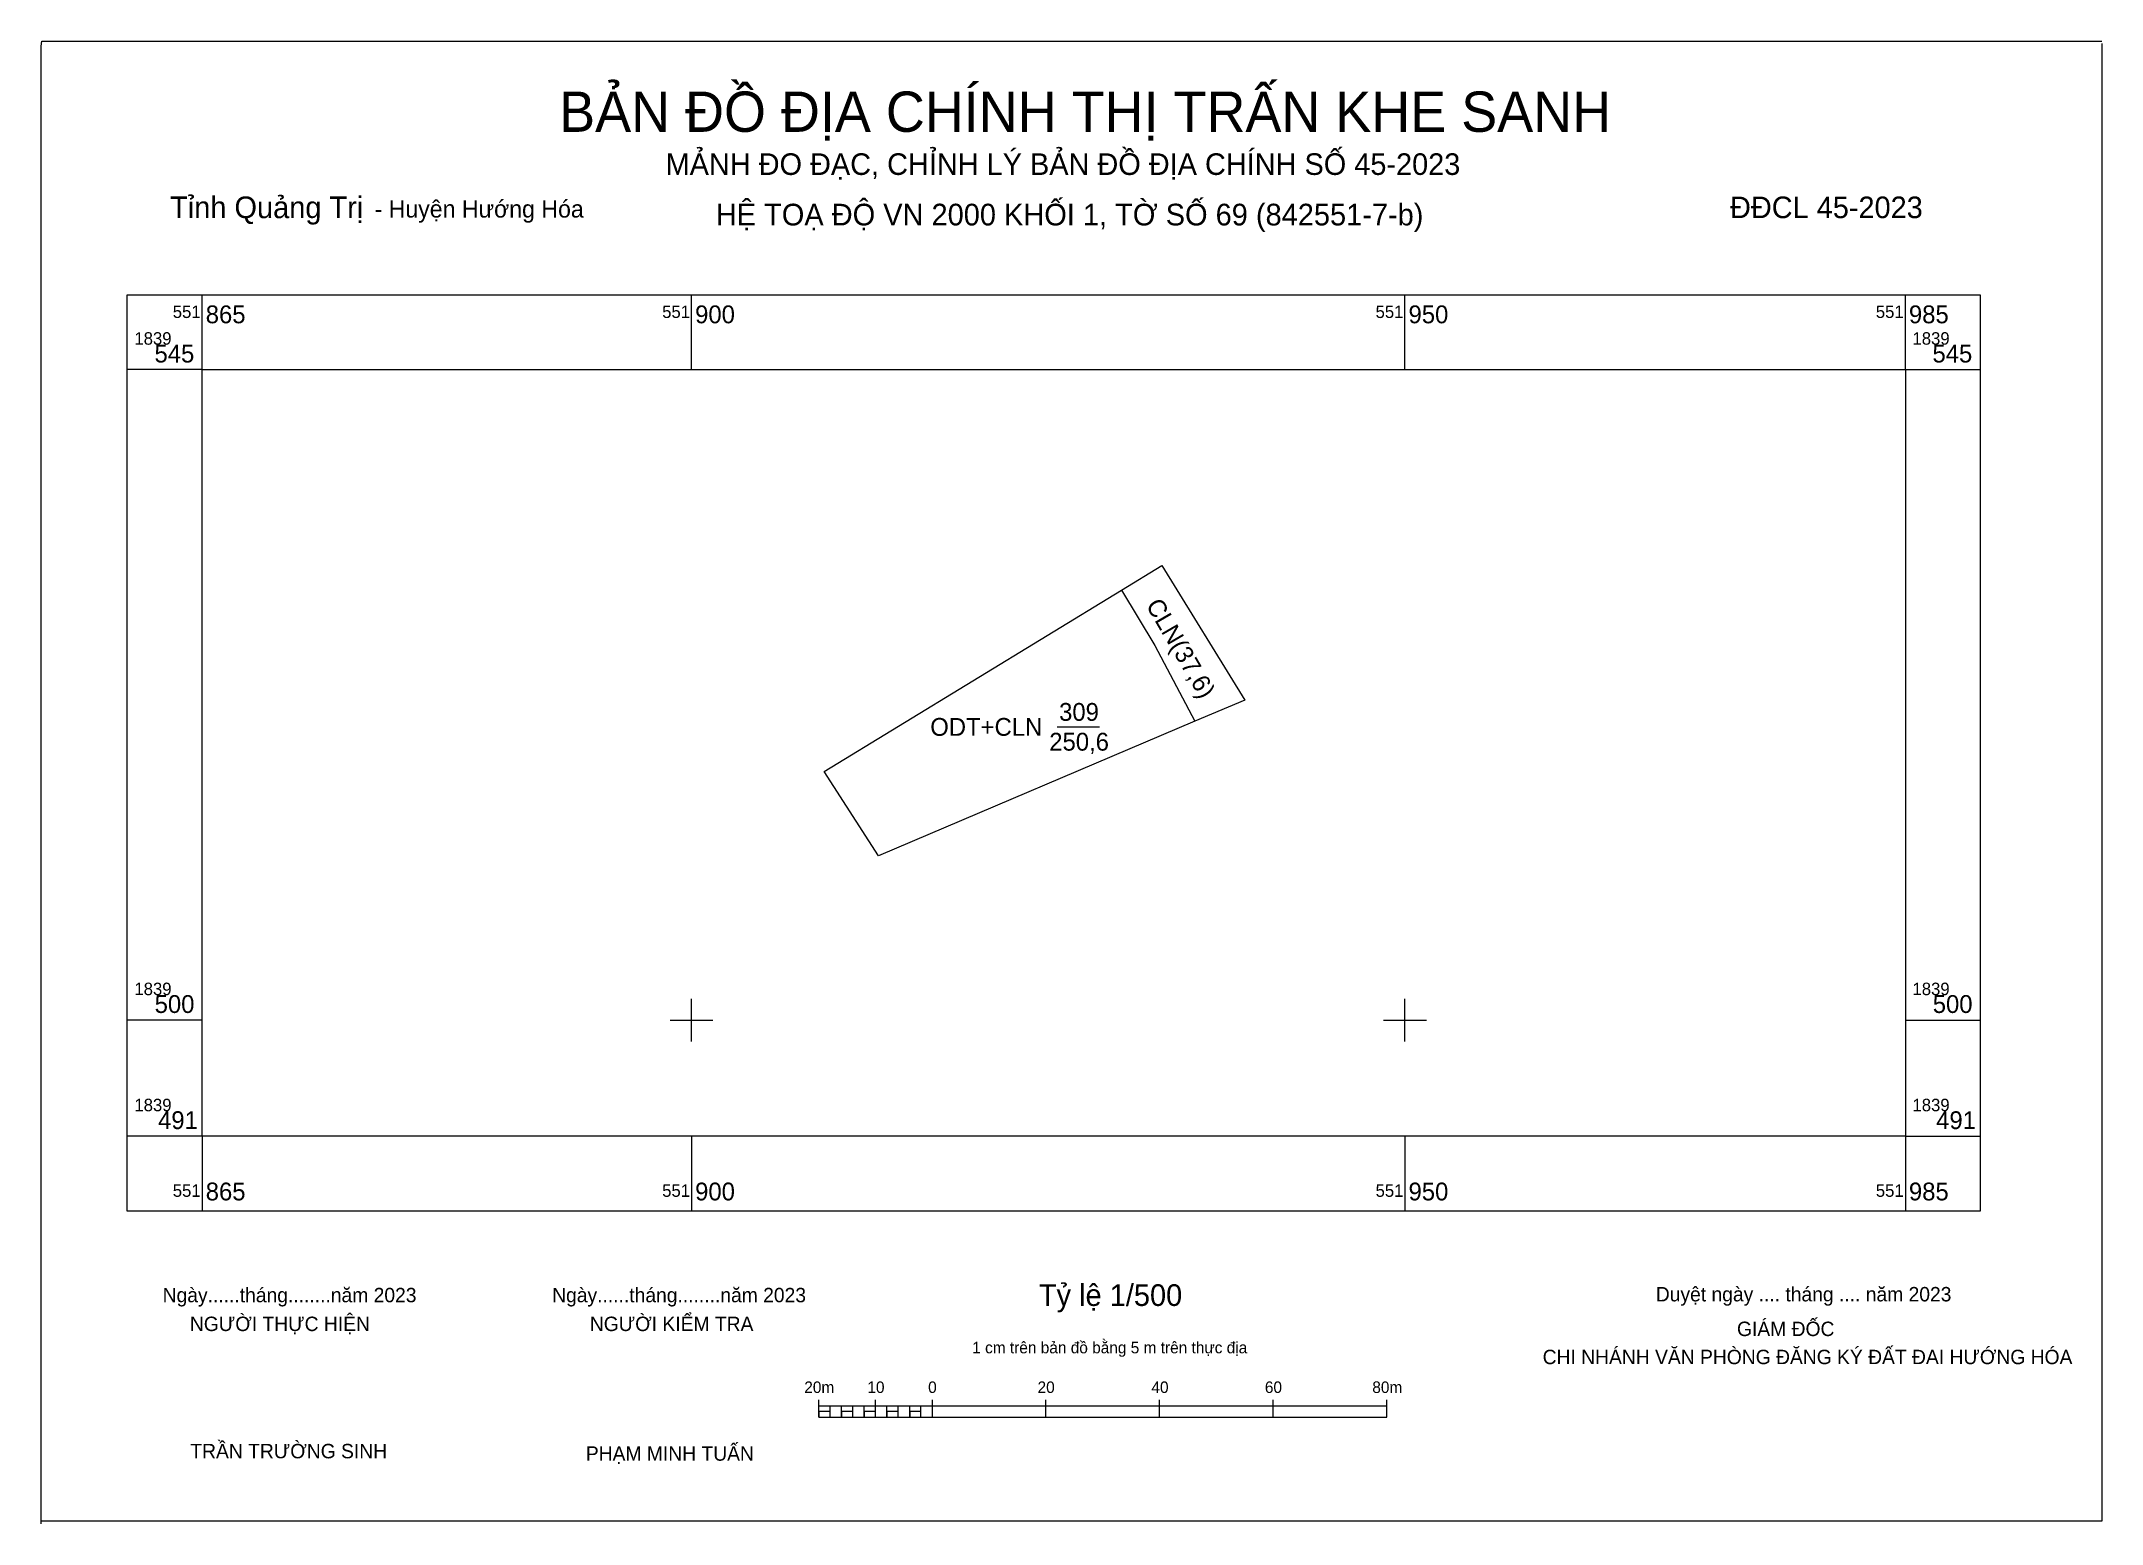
# Model space of a CAD drawing. Extents: x 551854 to 551999, y 1839465 to 1839569.
import ezdxf

# ---------------------------------------------------------------- set-up
doc = ezdxf.new("R2010")
doc.units = 0
for name, color, linetype in [('Level 10', 7, 'Continuous'), ('Level 11', 7, 'Continuous'), ('Level 13', 7, 'Continuous'), ('Level 2', 7, 'Continuous'), ('Level 30', 7, 'Continuous'), ('Level 4', 7, 'Continuous'), ('Level 50', 7, 'Continuous'), ('Level 63', 7, 'Continuous')]:
    doc.layers.add(name, color=color, linetype=linetype)

msp = doc.modelspace()

# ---------------------------------------------------------------- linework, layer by layer
at = {"layer": 'Level 10'}
msp.add_lwpolyline([(551938.78, 1839522.44), (551935.28, 1839520.96), (551913.1, 1839511.51), (551909.29, 1839517.43), (551930.13, 1839530.15), (551932.96, 1839531.88), (551938.78, 1839522.44)], dxfattribs=at)
at = {"layer": 'Level 11'}
for p, q in [((551854.42, 1839568.28), (551854.46, 1839568.62)), ((551854.46, 1839568.62), (551998.84, 1839568.62)), ((551998.84, 1839568.47), (551998.84, 1839464.87)), ((551854.42, 1839464.69), (551854.42, 1839568.28)), ((551998.84, 1839464.87), (551854.46, 1839464.87))]:
    msp.add_line(p, q, dxfattribs=at)
at = {"layer": 'Level 13'}
msp.add_line((551925.62, 1839520.56), (551928.59, 1839520.56), dxfattribs=at)
at = {"layer": 'Level 2'}
for p, q in [((551908.92, 1839472.16), (551908.92, 1839473.37)), ((551912.9, 1839472.16), (551912.9, 1839473.37)), ((551916.88, 1839472.16), (551916.88, 1839473.37)), ((551924.84, 1839472.16), (551924.84, 1839473.37)), ((551932.8, 1839472.16), (551932.8, 1839473.37)), ((551940.77, 1839472.16), (551940.77, 1839473.37)), ((551948.73, 1839472.16), (551948.73, 1839473.37)), ((551908.92, 1839472.96), (551948.73, 1839472.96)), ((551908.92, 1839472.16), (551948.73, 1839472.16)), ((551909.71, 1839472.16), (551909.71, 1839472.96)), ((551910.51, 1839472.16), (551910.51, 1839472.96)), ((551911.31, 1839472.16), (551911.31, 1839472.96)), ((551912.1, 1839472.16), (551912.1, 1839472.96)), ((551913.69, 1839472.16), (551913.69, 1839472.96)), ((551914.49, 1839472.16), (551914.49, 1839472.96)), ((551915.29, 1839472.16), (551915.29, 1839472.96)), ((551916.08, 1839472.16), (551916.08, 1839472.96))]:
    msp.add_line(p, q, dxfattribs=at)
for points in [[(551908.92, 1839472.16), (551909.71, 1839472.16), (551909.71, 1839472.56), (551908.92, 1839472.56)], [(551910.51, 1839472.16), (551911.31, 1839472.16), (551911.31, 1839472.56), (551910.51, 1839472.56)], [(551912.1, 1839472.16), (551912.9, 1839472.16), (551912.9, 1839472.56), (551912.1, 1839472.56)], [(551913.69, 1839472.16), (551914.49, 1839472.16), (551914.49, 1839472.56), (551913.69, 1839472.56)], [(551915.29, 1839472.16), (551916.08, 1839472.16), (551916.08, 1839472.56), (551915.29, 1839472.56)]]:
    msp.add_lwpolyline(points, close=True, dxfattribs=at)
at = {"layer": 'Level 50'}
msp.add_lwpolyline([(551930.13, 1839530.15), (551932.47, 1839526.25), (551935.28, 1839520.96)], dxfattribs=at)
at = {"layer": 'Level 63'}
for p, q in [((551865.7, 1839545.6), (551865.7, 1839550.85)), ((551900, 1839545.6), (551900, 1839550.85)), ((551950, 1839545.6), (551950, 1839550.85)), ((551985.07, 1839545.6), (551985.07, 1839550.85)), ((551865.7, 1839545.6), (551860.45, 1839545.6)), ((551985.07, 1839545.6), (551990.32, 1839545.6)), ((551900, 1839498.5), (551900, 1839501.5)), ((551950, 1839498.5), (551950, 1839501.5)), ((551865.7, 1839500), (551860.45, 1839500)), ((551898.5, 1839500), (551901.5, 1839500)), ((551948.5, 1839500), (551951.5, 1839500)), ((551985.07, 1839500), (551990.32, 1839500)), ((551865.7, 1839491.86), (551860.45, 1839491.86)), ((551865.7, 1839491.86), (551865.7, 1839486.61)), ((551900, 1839491.86), (551900, 1839486.61)), ((551950, 1839491.86), (551950, 1839486.61)), ((551985.07, 1839491.86), (551985.07, 1839486.61)), ((551985.07, 1839491.86), (551990.32, 1839491.86))]:
    msp.add_line(p, q, dxfattribs=at)
for points in [[(551860.45, 1839550.85), (551990.32, 1839550.85), (551990.32, 1839486.61), (551860.45, 1839486.61), (551860.45, 1839550.85)], [(551865.7, 1839545.6), (551985.07, 1839545.6), (551985.07, 1839491.86), (551865.7, 1839491.86), (551865.7, 1839545.6)]]:
    msp.add_lwpolyline(points, dxfattribs=at)

# ---------------------------------------------------------------- texts
at = {"layer": 'Level 13'}
msp.add_text('309', height=1.25, dxfattribs=at).set_placement((551925.76, 1839520.98))
at = {"layer": 'Level 2'}
for s, height, p in [('BẢN ĐỒ ĐỊA CHÍNH THỊ TRẤN KHE SANH', 2.827, (551890.72, 1839562.27)), ('MẢNH ĐO ĐẠC, CHỈNH LÝ BẢN ĐỒ ĐỊA CHÍNH SỐ 45-2023', 1.5143, (551898.18, 1839559.25)), ('Tỉnh Quảng Trị', 1.5185, (551863.45, 1839556.22)), ('- Huyện Hướng Hóa', 1.2116, (551877.78, 1839556.26)), ('HỆ TOẠ ĐỘ VN 2000 KHỐI 1, TỜ SỐ 69 (842551-7-b)', 1.5185, (551901.7, 1839555.71)), (' ĐĐCL 45-2023', 1.5143, (551972.22, 1839556.22)), ('ODT+CLN', 1.25, (551916.73, 1839519.93)), ('Ngày......tháng........năm 2023', 1.0099, (551862.93, 1839480.22)), ('Ngày......tháng........năm 2023', 1.0099, (551890.23, 1839480.22)), ('Tỷ lệ 1/500', 1.5189, (551924.34, 1839479.96)), ('Duyệt ngày .... tháng .... năm 2023', 1.0099, (551967.58, 1839480.28)), ('NGƯỜI THỰC HIỆN', 1.0099, (551864.84, 1839478.2)), ('NGƯỜI KIỂM TRA', 1.0099, (551892.87, 1839478.2)), ('GIÁM ĐỐC', 1.01, (551973.27, 1839477.85)), ('1 cm trên bản đồ bằng 5 m trên thực địa', 0.8078, (551919.67, 1839476.64)), ('CHI NHÁNH VĂN PHÒNG ĐĂNG KÝ ĐẤT ĐAI HƯỚNG HÓA', 1.0099, (551959.65, 1839475.88)), ('20m', 0.808, (551907.9, 1839473.86)), ('10', 0.808, (551912.32, 1839473.86)), ('0', 0.808, (551916.58, 1839473.86)), ('20', 0.808, (551924.25, 1839473.86)), ('40', 0.808, (551932.23, 1839473.86)), ('60', 0.808, (551940.18, 1839473.86)), ('80m', 0.808, (551947.71, 1839473.86)), ('TRẦN TRƯỜNG SINH', 1.0099, (551864.87, 1839469.28)), ('PHẠM MINH TUẤN', 1.0099, (551892.59, 1839469.11))]:
    msp.add_text(s, height=height, dxfattribs=at).set_placement(p)
at = {"layer": 'Level 30'}
msp.add_text('CLN(37,6)', height=1.25, rotation=300.2334, dxfattribs=at).set_placement((551931.81, 1839529.09))
at = {"layer": 'Level 4'}
msp.add_text('250,6', height=1.25, dxfattribs=at).set_placement((551925.07, 1839518.89))
at = {"layer": 'Level 63'}
for s, height, p in [('551', 0.875, (551863.64, 1839549.22)), ('865', 1.25, (551865.95, 1839548.85)), ('551', 0.875, (551897.94, 1839549.22)), ('900', 1.25, (551900.25, 1839548.85)), ('551', 0.875, (551947.94, 1839549.22)), ('950', 1.25, (551950.25, 1839548.85)), ('551', 0.875, (551983, 1839549.22)), ('985', 1.25, (551985.32, 1839548.85)), ('1839', 0.875, (551860.95, 1839547.35)), ('1839', 0.875, (551985.57, 1839547.35)), ('545', 1.25, (551862.36, 1839546.1)), ('545', 1.25, (551986.97, 1839546.1)), ('1839', 0.875, (551860.95, 1839501.75)), ('1839', 0.875, (551985.57, 1839501.75)), ('500', 1.25, (551862.37, 1839500.5)), ('500', 1.25, (551986.99, 1839500.5)), ('1839', 0.875, (551860.95, 1839493.61)), ('491', 1.25, (551862.61, 1839492.36)), ('1839', 0.875, (551985.57, 1839493.61)), ('491', 1.25, (551987.23, 1839492.36)), ('551', 0.875, (551863.64, 1839487.61)), ('865', 1.25, (551865.95, 1839487.36)), ('551', 0.875, (551897.94, 1839487.61)), ('900', 1.25, (551900.25, 1839487.36)), ('551', 0.875, (551947.94, 1839487.61)), ('950', 1.25, (551950.25, 1839487.36)), ('551', 0.875, (551983, 1839487.61)), ('985', 1.25, (551985.32, 1839487.36))]:
    msp.add_text(s, height=height, dxfattribs=at).set_placement(p)

doc.saveas('drawing.dxf')
